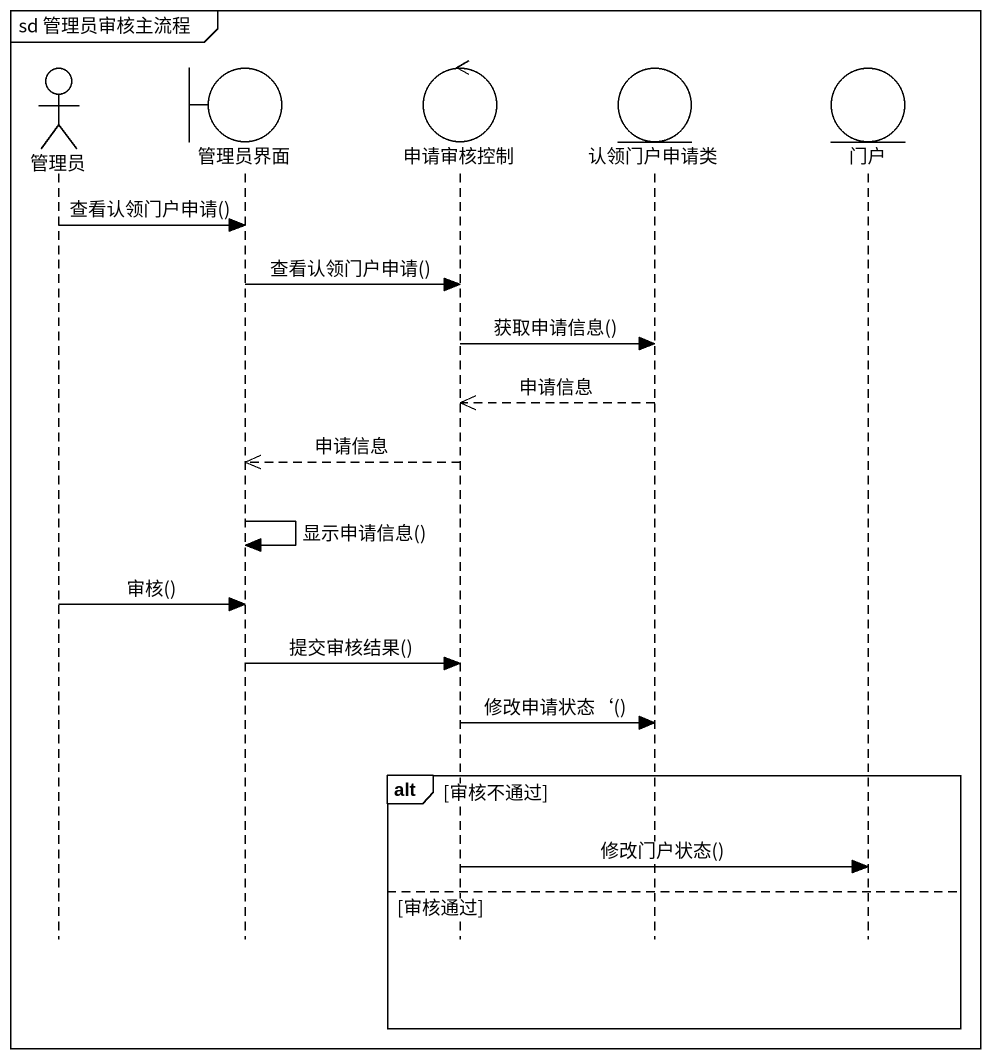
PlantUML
@startuml
mainframe sd 管理员审核主流程
hide footbox
actor 管理员
boundary 管理员界面
control 申请审核控制
entity 认领门户申请类
entity 门户

管理员 -> 管理员界面 : 查看认领门户申请()
管理员界面 -> 申请审核控制 : 查看认领门户申请()
申请审核控制 -> 认领门户申请类 : 获取申请信息()
认领门户申请类 -->> 申请审核控制 : 申请信息
申请审核控制 -->> 管理员界面 : 申请信息
管理员界面 -> 管理员界面 : 显示申请信息()
管理员 -> 管理员界面 : 审核()
管理员界面 -> 申请审核控制 : 提交审核结果()
申请审核控制 -> 认领门户申请类 : 修改申请状态‘()
alt 审核不通过
  申请审核控制 -> 门户 : 修改门户状态()
else 审核通过
end
@enduml
